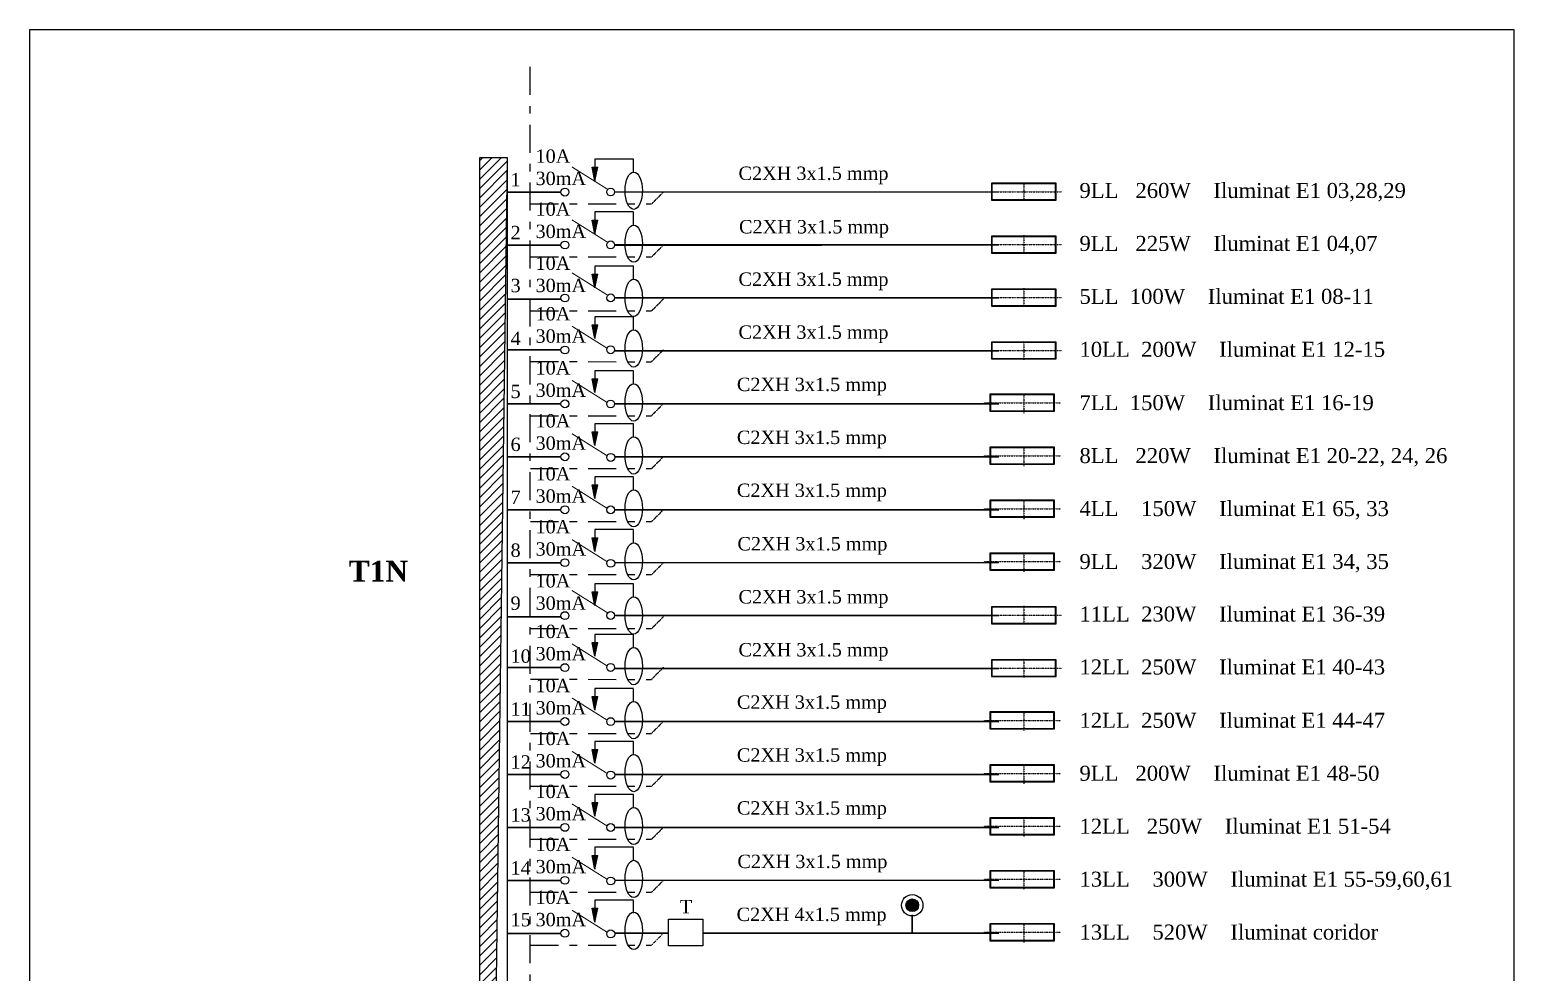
# Model space of a CAD drawing. Header units: inches. Extents: x -369701 to 85886, y 28217 to 66726.
# Drawn here: x -187426 to -173410, y 43393 to 52296 of the extents above; entities that cross this region are included whole.
import ezdxf

# ---------------------------------------------------------------- set-up
doc = ezdxf.new("R2010")
doc.units = ezdxf.units.IN
doc.header["$MEASUREMENT"] = 0
for name, pattern in [('DASHDOTX2', [50.8, 25.4, -12.7, 0, -12.7]), ('DOUBLE_DASHED', [1.093611, 0.529167, -0.211667, 0.141111, -0.211667]), ('VERDECKT2_S2', [0.135, 0.1, -0.035])]:
    doc.linetypes.add(name, pattern=pattern)
doc.layers.add('Circuite', color=7, linetype='Continuous', lineweight=25)
doc.layers.add('circuite iluminat normal', color=7, linetype='Continuous')
doc.layers.add('ELECTRICAL', color=7, linetype='Continuous')
doc.styles.get("Standard").update_dxf_attribs({"font": 'arial.ttf'})

msp = doc.modelspace()

# ---------------------------------------------------------------- hatches: boundary and pattern name
at = {"layer": 'Circuite'}
h = msp.add_hatch(dxfattribs=at)
h.set_pattern_fill('ANSI31', color=256, scale=500, style=0)
h.set_pattern_definition([(45, (-1813860.424, -1287234.07), (-44.1941738, 44.1941738), [])])
h.paths.add_polyline_path([(-182918, 51090), (-183177, 51090), (-183177, 40661), (-183057, 40661)])
h.paths.add_polyline_path([(-183057, 40661), (-183177, 40661), (-183177, 31641)])
at = {"layer": 'Circuite', "linetype": 'Continuous'}
h = msp.add_hatch(color=256, dxfattribs=at)
h.paths.add_polyline_path([(-182089, 50868), (-182089, 50998), (-182116, 50998)])
h.paths.add_polyline_path([(-182063, 50998), (-182089, 50998), (-182089, 50868)])
h = msp.add_hatch(color=256, dxfattribs=at)
h.paths.add_polyline_path([(-182089, 50868), (-182089, 50998), (-182116, 50998)])
h.paths.add_polyline_path([(-182063, 50998), (-182089, 50998), (-182089, 50868)])
h = msp.add_hatch(color=256, dxfattribs=at)
h.paths.add_polyline_path([(-182089, 50368), (-182089, 50498), (-182116, 50498)])
h.paths.add_polyline_path([(-182063, 50498), (-182089, 50498), (-182089, 50368)])
h = msp.add_hatch(color=256, dxfattribs=at)
h.paths.add_polyline_path([(-182089, 50368), (-182089, 50498), (-182116, 50498)])
h.paths.add_polyline_path([(-182063, 50498), (-182089, 50498), (-182089, 50368)])
h = msp.add_hatch(color=256, dxfattribs=at)
h.paths.add_polyline_path([(-182089, 49858), (-182089, 49987), (-182116, 49987)])
h.paths.add_polyline_path([(-182063, 49987), (-182089, 49987), (-182089, 49858)])
h = msp.add_hatch(color=256, dxfattribs=at)
h.paths.add_polyline_path([(-182089, 49858), (-182089, 49987), (-182116, 49987)])
h.paths.add_polyline_path([(-182063, 49987), (-182089, 49987), (-182089, 49858)])
h = msp.add_hatch(color=256, dxfattribs=at)
h.paths.add_polyline_path([(-182089, 49379), (-182089, 49509), (-182116, 49509)])
h.paths.add_polyline_path([(-182063, 49509), (-182089, 49509), (-182089, 49379)])
h = msp.add_hatch(color=256, dxfattribs=at)
h.paths.add_polyline_path([(-182089, 49379), (-182089, 49509), (-182116, 49509)])
h.paths.add_polyline_path([(-182063, 49509), (-182089, 49509), (-182089, 49379)])
h = msp.add_hatch(color=256, dxfattribs=at)
h.paths.add_polyline_path([(-182089, 48868), (-182089, 48998), (-182116, 48998)])
h.paths.add_polyline_path([(-182063, 48998), (-182089, 48998), (-182089, 48868)])
h = msp.add_hatch(color=256, dxfattribs=at)
h.paths.add_polyline_path([(-182089, 48868), (-182089, 48998), (-182116, 48998)])
h.paths.add_polyline_path([(-182063, 48998), (-182089, 48998), (-182089, 48868)])
h = msp.add_hatch(color=256, dxfattribs=at)
h.paths.add_polyline_path([(-182089, 48368), (-182089, 48498), (-182116, 48498)])
h.paths.add_polyline_path([(-182063, 48498), (-182089, 48498), (-182089, 48368)])
h = msp.add_hatch(color=256, dxfattribs=at)
h.paths.add_polyline_path([(-182090, 48368), (-182090, 48498), (-182116, 48498)])
h.paths.add_polyline_path([(-182063, 48498), (-182090, 48498), (-182090, 48368)])
h = msp.add_hatch(color=256, dxfattribs=at)
h.paths.add_polyline_path([(-182090, 47868), (-182090, 47998), (-182116, 47998)])
h.paths.add_polyline_path([(-182063, 47998), (-182090, 47998), (-182090, 47868)])
h = msp.add_hatch(color=256, dxfattribs=at)
h.paths.add_polyline_path([(-182090, 47868), (-182090, 47998), (-182116, 47998)])
h.paths.add_polyline_path([(-182063, 47998), (-182090, 47998), (-182090, 47868)])
h = msp.add_hatch(color=256, dxfattribs=at)
h.paths.add_polyline_path([(-182090, 47368), (-182090, 47498), (-182116, 47498)])
h.paths.add_polyline_path([(-182063, 47498), (-182090, 47498), (-182090, 47368)])
h = msp.add_hatch(color=256, dxfattribs=at)
h.paths.add_polyline_path([(-182090, 47368), (-182090, 47498), (-182116, 47498)])
h.paths.add_polyline_path([(-182063, 47498), (-182090, 47498), (-182090, 47368)])
h = msp.add_hatch(color=256, dxfattribs=at)
h.paths.add_polyline_path([(-182089, 46858), (-182089, 46987), (-182116, 46987)])
h.paths.add_polyline_path([(-182063, 46987), (-182089, 46987), (-182089, 46858)])
h = msp.add_hatch(color=256, dxfattribs=at)
h.paths.add_polyline_path([(-182089, 46858), (-182089, 46987), (-182116, 46987)])
h.paths.add_polyline_path([(-182063, 46987), (-182089, 46987), (-182089, 46858)])
h = msp.add_hatch(color=256, dxfattribs=at)
h.paths.add_polyline_path([(-182089, 46379), (-182089, 46509), (-182116, 46509)])
h.paths.add_polyline_path([(-182063, 46509), (-182089, 46509), (-182089, 46379)])
h = msp.add_hatch(color=256, dxfattribs=at)
h.paths.add_polyline_path([(-182089, 46379), (-182089, 46509), (-182116, 46509)])
h.paths.add_polyline_path([(-182063, 46509), (-182089, 46509), (-182089, 46379)])
h = msp.add_hatch(color=256, dxfattribs=at)
h.paths.add_polyline_path([(-182089, 45868), (-182089, 45998), (-182116, 45998)])
h.paths.add_polyline_path([(-182063, 45998), (-182089, 45998), (-182089, 45868)])
h = msp.add_hatch(color=256, dxfattribs=at)
h.paths.add_polyline_path([(-182089, 45868), (-182089, 45998), (-182116, 45998)])
h.paths.add_polyline_path([(-182063, 45998), (-182089, 45998), (-182089, 45868)])
h = msp.add_hatch(color=256, dxfattribs=at)
h.paths.add_polyline_path([(-182089, 45368), (-182089, 45498), (-182116, 45498)])
h.paths.add_polyline_path([(-182063, 45498), (-182089, 45498), (-182089, 45368)])
h = msp.add_hatch(color=256, dxfattribs=at)
h.paths.add_polyline_path([(-182090, 45368), (-182090, 45498), (-182116, 45498)])
h.paths.add_polyline_path([(-182063, 45498), (-182090, 45498), (-182090, 45368)])
h = msp.add_hatch(color=256, dxfattribs=at)
h.paths.add_polyline_path([(-182090, 44868), (-182090, 44998), (-182116, 44998)])
h.paths.add_polyline_path([(-182063, 44998), (-182090, 44998), (-182090, 44868)])
h = msp.add_hatch(color=256, dxfattribs=at)
h.paths.add_polyline_path([(-182090, 44868), (-182090, 44998), (-182116, 44998)])
h.paths.add_polyline_path([(-182063, 44998), (-182090, 44998), (-182090, 44868)])
h = msp.add_hatch(color=256, dxfattribs=at)
h.paths.add_polyline_path([(-182090, 44368), (-182090, 44498), (-182116, 44498)])
h.paths.add_polyline_path([(-182063, 44498), (-182090, 44498), (-182090, 44368)])
h = msp.add_hatch(color=256, dxfattribs=at)
h.paths.add_polyline_path([(-182090, 44368), (-182090, 44498), (-182116, 44498)])
h.paths.add_polyline_path([(-182063, 44498), (-182090, 44498), (-182090, 44368)])
at = {"layer": 'Circuite'}
msp.add_hatch(color=256, dxfattribs=at).paths.add_polyline_path([(-179034, 44027, 1), (-179153, 44027, 1)])
at = {"layer": 'Circuite', "linetype": 'Continuous'}
h = msp.add_hatch(color=256, dxfattribs=at)
h.paths.add_polyline_path([(-182090, 43868), (-182090, 43998), (-182116, 43998)])
h.paths.add_polyline_path([(-182063, 43998), (-182090, 43998), (-182090, 43868)])
h = msp.add_hatch(color=256, dxfattribs=at)
h.paths.add_polyline_path([(-182090, 43868), (-182090, 43998), (-182116, 43998)])
h.paths.add_polyline_path([(-182063, 43998), (-182090, 43998), (-182090, 43868)])

# ---------------------------------------------------------------- linework, layer by layer
at = {"color": 1, "linetype": 'DASHDOTX2', "ltscale": 0.05}
for p, q in [((-178403, 50766), (-177680, 50766)), ((-178041, 50854), (-178041, 50678)), ((-178041, 50354), (-178041, 50178)), ((-178403, 50266), (-177680, 50266)), ((-178403, 49766), (-177680, 49766)), ((-178041, 49854), (-178041, 49678)), ((-178041, 49354), (-178041, 49178)), ((-178403, 49266), (-177680, 49266)), ((-178041, 48850), (-178041, 48674)), ((-178418, 48772), (-177695, 48772)), ((-178418, 48272), (-177695, 48272)), ((-178041, 48350), (-178041, 48174)), ((-178041, 47850), (-178041, 47674)), ((-178418, 47772), (-177695, 47772)), ((-178418, 47272), (-177695, 47272)), ((-178041, 47350), (-178041, 47174)), ((-178041, 46854), (-178041, 46678)), ((-178403, 46766), (-177680, 46766)), ((-178403, 46266), (-177680, 46266)), ((-178041, 46354), (-178041, 46178)), ((-178041, 45850), (-178041, 45674)), ((-178418, 45772), (-177695, 45772)), ((-178418, 45272), (-177695, 45272)), ((-178041, 45350), (-178041, 45174)), ((-178041, 44850), (-178041, 44674)), ((-178418, 44772), (-177695, 44772)), ((-178041, 44350), (-178041, 44174)), ((-178418, 44272), (-177695, 44272)), ((-178418, 43772), (-177695, 43772)), ((-178041, 43850), (-178041, 43674))]:
    msp.add_line(p, q, dxfattribs=at)
for points in [[(-178346, 50686), (-177736, 50686), (-177736, 50846), (-178346, 50846)], [(-178341, 50691), (-177741, 50691), (-177741, 50841), (-178341, 50841)], [(-178346, 50186), (-177736, 50186), (-177736, 50346), (-178346, 50346)], [(-178341, 50191), (-177741, 50191), (-177741, 50341), (-178341, 50341)], [(-178346, 49686), (-177736, 49686), (-177736, 49846), (-178346, 49846)], [(-178341, 49691), (-177741, 49691), (-177741, 49841), (-178341, 49841)], [(-178346, 49186), (-177736, 49186), (-177736, 49346), (-178346, 49346)], [(-178341, 49191), (-177741, 49191), (-177741, 49341), (-178341, 49341)], [(-178361, 48692), (-177751, 48692), (-177751, 48852), (-178361, 48852)], [(-178356, 48697), (-177756, 48697), (-177756, 48847), (-178356, 48847)], [(-178361, 48192), (-177751, 48192), (-177751, 48352), (-178361, 48352)], [(-178356, 48197), (-177756, 48197), (-177756, 48347), (-178356, 48347)], [(-178361, 47692), (-177751, 47692), (-177751, 47852), (-178361, 47852)], [(-178356, 47697), (-177756, 47697), (-177756, 47847), (-178356, 47847)], [(-178361, 47192), (-177751, 47192), (-177751, 47352), (-178361, 47352)], [(-178356, 47197), (-177756, 47197), (-177756, 47347), (-178356, 47347)], [(-178346, 46686), (-177736, 46686), (-177736, 46846), (-178346, 46846)], [(-178341, 46691), (-177741, 46691), (-177741, 46841), (-178341, 46841)], [(-178346, 46186), (-177736, 46186), (-177736, 46346), (-178346, 46346)], [(-178341, 46191), (-177741, 46191), (-177741, 46341), (-178341, 46341)], [(-178361, 45692), (-177751, 45692), (-177751, 45852), (-178361, 45852)], [(-178356, 45697), (-177756, 45697), (-177756, 45847), (-178356, 45847)], [(-178361, 45192), (-177751, 45192), (-177751, 45352), (-178361, 45352)], [(-178356, 45197), (-177756, 45197), (-177756, 45347), (-178356, 45347)], [(-178361, 44692), (-177751, 44692), (-177751, 44852), (-178361, 44852)], [(-178356, 44697), (-177756, 44697), (-177756, 44847), (-178356, 44847)], [(-178361, 44192), (-177751, 44192), (-177751, 44352), (-178361, 44352)], [(-178356, 44197), (-177756, 44197), (-177756, 44347), (-178356, 44347)], [(-178361, 43692), (-177751, 43692), (-177751, 43852), (-178361, 43852)], [(-178356, 43697), (-177756, 43697), (-177756, 43847), (-178356, 43847)]]:
    msp.add_lwpolyline(points, close=True)
at = {"layer": 'Circuite', "linetype": 'DOUBLE_DASHED', "ltscale": 500}
msp.add_line((-182705, 51945), (-182705, 31480), dxfattribs=at)
at = {"layer": 'Circuite', "linetype": 'Continuous'}
for p, q in [((-182089, 51074), (-182089, 50868)), ((-181726, 51074), (-182089, 51074)), ((-181725, 50952), (-181725, 51072)), ((-182116, 50998), (-182063, 50998)), ((-182089, 50868), (-182116, 50998)), ((-182116, 50998), (-182063, 50998)), ((-182089, 50868), (-182063, 50998)), ((-182089, 50868), (-182063, 50998)), ((-182116, 50498), (-182063, 50498)), ((-182089, 50368), (-182116, 50498)), ((-182116, 50498), (-182063, 50498)), ((-182089, 50574), (-182089, 50368)), ((-181726, 50574), (-182089, 50574)), ((-182089, 50368), (-182063, 50498)), ((-182089, 50368), (-182063, 50498)), ((-181725, 50452), (-181725, 50572)), ((-182089, 50063), (-182089, 49857)), ((-181726, 50063), (-182089, 50063)), ((-181725, 49941), (-181725, 50062)), ((-182116, 49987), (-182063, 49987)), ((-182089, 49858), (-182116, 49987)), ((-182116, 49987), (-182063, 49987)), ((-182089, 49858), (-182063, 49987)), ((-182089, 49858), (-182063, 49987)), ((-182116, 49509), (-182063, 49509)), ((-182089, 49379), (-182116, 49509)), ((-182116, 49509), (-182063, 49509)), ((-182089, 49584), (-182089, 49379)), ((-181726, 49584), (-182089, 49584)), ((-182089, 49379), (-182063, 49509)), ((-182089, 49379), (-182063, 49509)), ((-181725, 49463), (-181725, 49583)), ((-182089, 49074), (-182089, 48868)), ((-181726, 49074), (-182089, 49074)), ((-181726, 48952), (-181726, 49072)), ((-182116, 48998), (-182063, 48998)), ((-182089, 48868), (-182116, 48998)), ((-182116, 48998), (-182063, 48998)), ((-182089, 48868), (-182063, 48998)), ((-182089, 48868), (-182063, 48998)), ((-182116, 48498), (-182063, 48498)), ((-182090, 48368), (-182116, 48498)), ((-182116, 48498), (-182063, 48498)), ((-182090, 48574), (-182090, 48368)), ((-181726, 48574), (-182090, 48574)), ((-182090, 48368), (-182063, 48498)), ((-182089, 48368), (-182063, 48498)), ((-181726, 48452), (-181726, 48572)), ((-182116, 47998), (-182063, 47998)), ((-182090, 47868), (-182116, 47998)), ((-182116, 47998), (-182063, 47998)), ((-182090, 48074), (-182090, 47868)), ((-181726, 48074), (-182090, 48074)), ((-182090, 47868), (-182063, 47998)), ((-182090, 47868), (-182063, 47998)), ((-181726, 47952), (-181726, 48072)), ((-182090, 47574), (-182090, 47368)), ((-181726, 47574), (-182090, 47574)), ((-181726, 47452), (-181726, 47572)), ((-182116, 47498), (-182063, 47498)), ((-182090, 47368), (-182116, 47498)), ((-182116, 47498), (-182063, 47498)), ((-182090, 47368), (-182063, 47498)), ((-182090, 47368), (-182063, 47498)), ((-182116, 46987), (-182063, 46987)), ((-182089, 46858), (-182116, 46987)), ((-182116, 46987), (-182063, 46987)), ((-182089, 47063), (-182089, 46857)), ((-181726, 47063), (-182089, 47063)), ((-182089, 46858), (-182063, 46987)), ((-182089, 46858), (-182063, 46987)), ((-181725, 46941), (-181725, 47062)), ((-182089, 46584), (-182089, 46379)), ((-181726, 46584), (-182089, 46584)), ((-181725, 46463), (-181725, 46583)), ((-182116, 46509), (-182063, 46509)), ((-182089, 46379), (-182116, 46509)), ((-182116, 46509), (-182063, 46509)), ((-182089, 46379), (-182063, 46509)), ((-182089, 46379), (-182063, 46509)), ((-182116, 45998), (-182063, 45998)), ((-182089, 45868), (-182116, 45998)), ((-182116, 45998), (-182063, 45998)), ((-182089, 46074), (-182089, 45868)), ((-181726, 46074), (-182089, 46074)), ((-182089, 45868), (-182063, 45998)), ((-182089, 45868), (-182063, 45998)), ((-181726, 45952), (-181726, 46072)), ((-182090, 45574), (-182090, 45368)), ((-181726, 45574), (-182090, 45574)), ((-181726, 45452), (-181726, 45572)), ((-182116, 45498), (-182063, 45498)), ((-182090, 45368), (-182116, 45498)), ((-182116, 45498), (-182063, 45498)), ((-182090, 45368), (-182063, 45498)), ((-182089, 45368), (-182063, 45498)), ((-182116, 44998), (-182063, 44998)), ((-182090, 44868), (-182116, 44998)), ((-182116, 44998), (-182063, 44998)), ((-182090, 45074), (-182090, 44868)), ((-181726, 45074), (-182090, 45074)), ((-182090, 44868), (-182063, 44998)), ((-182090, 44868), (-182063, 44998)), ((-181726, 44952), (-181726, 45072)), ((-182090, 44574), (-182090, 44368)), ((-181726, 44574), (-182090, 44574)), ((-181726, 44452), (-181726, 44572)), ((-182116, 44498), (-182063, 44498)), ((-182090, 44368), (-182116, 44498)), ((-182116, 44498), (-182063, 44498)), ((-182090, 44368), (-182063, 44498)), ((-182090, 44368), (-182063, 44498)), ((-182090, 44074), (-182090, 43868)), ((-181726, 44074), (-182090, 44074)), ((-181726, 43952), (-181726, 44072)), ((-182116, 43998), (-182063, 43998)), ((-182090, 43868), (-182116, 43998)), ((-182116, 43998), (-182063, 43998)), ((-182090, 43868), (-182063, 43998)), ((-182090, 43868), (-182063, 43998))]:
    msp.add_line(p, q, dxfattribs=at)
msp.add_lwpolyline([(-173410, 28226), (-173410, 52296), (-187426, 52296), (-187426, 28226)], close=True, dxfattribs=at)
at = {"layer": 'Circuite'}
for radius in [101, 59.9]:
    msp.add_circle((-179094, 44027), radius, dxfattribs=at)
at = {"layer": 'Circuite', "linetype": 'Continuous'}
for centre in [(-181723, 50775), (-181723, 50275), (-181723, 49764), (-181723, 49285), (-181723, 48775), (-181723, 48275), (-181723, 47775), (-181723, 47275), (-181723, 46764), (-181723, 46285), (-181723, 45775), (-181723, 45275), (-181723, 44775), (-181723, 44275), (-181723, 43785)]:
    msp.add_ellipse(centre, major_axis=(0, 176), ratio=0.466655, dxfattribs=at)
at = {"layer": 'circuite iluminat normal'}
for points in [[(-183177, 51090), (-182918, 51090), (-182918, 31641), (-183177, 31641)], [(-181394, 43896), (-181072, 43896), (-181072, 43643), (-181394, 43643)]]:
    msp.add_lwpolyline(points, close=True, dxfattribs=at)
at = {"layer": 'circuite iluminat normal', "linetype": 'VERDECKT2_S2', "ltscale": 2000, "const_width": 15}
msp.add_lwpolyline([(-179095, 43762, 0.001415), (-179095, 43939)], format="xyb", dxfattribs=at)
at = {"layer": 'ELECTRICAL', "linetype": 'Continuous'}
msp.add_line((-182918, 51090), (-183177, 31641), dxfattribs=at)
at = {"layer": 'ELECTRICAL', "linetype": 'DOUBLE_DASHED'}
for p, q in [((-181555, 50650), (-181442, 50763)), ((-181555, 50150), (-181442, 50263)), ((-181555, 49639), (-181442, 49752)), ((-181555, 49160), (-181442, 49274)), ((-181555, 48650), (-181442, 48763)), ((-181555, 48150), (-181442, 48263)), ((-181555, 47650), (-181442, 47763)), ((-181555, 47150), (-181442, 47263)), ((-181555, 46639), (-181442, 46752)), ((-181555, 46160), (-181442, 46274)), ((-181555, 45650), (-181442, 45763)), ((-181555, 45150), (-181442, 45263)), ((-181555, 44650), (-181442, 44763)), ((-181555, 44150), (-181442, 44263)), ((-181555, 43650), (-181442, 43763))]:
    msp.add_line(p, q, dxfattribs=at)
at = {"layer": 'ELECTRICAL', "linetype": 'DOUBLE_DASHED', "ltscale": 500}
for p, q in [((-182699, 50650), (-181555, 50650)), ((-182699, 50150), (-181555, 50150)), ((-182699, 49639), (-181555, 49639)), ((-182699, 49161), (-181555, 49160)), ((-182699, 48650), (-181555, 48650)), ((-182699, 48150), (-181555, 48150)), ((-182699, 47651), (-181708, 47651)), ((-182699, 47650), (-181555, 47650)), ((-182699, 47150), (-181555, 47150)), ((-182699, 46639), (-181555, 46639)), ((-182699, 46161), (-181555, 46160)), ((-182699, 45650), (-181555, 45650)), ((-182699, 45150), (-181555, 45150)), ((-182699, 44651), (-181708, 44651)), ((-182699, 44650), (-181555, 44650)), ((-182699, 44150), (-181555, 44150)), ((-182699, 43650), (-181555, 43650))]:
    msp.add_line(p, q, dxfattribs=at)
at = {"layer": 'ELECTRICAL', "linetype": 'Continuous', "flags": 128}
for points, const_width in [([(-181971, 50789), (-182307, 51000)], 10.1), ([(-181971, 50789), (-182307, 51000)], 10.1), ([(-182919, 50761), (-182410, 50761)], 15.2), ([(-182919, 50761), (-182410, 50761)], 15.2), ([(-182919, 50761), (-182410, 50761)], 15.2), ([(-182919, 50761), (-182410, 50761)], 15.2), ([(-181905, 50763), (-178275, 50763)], 15.2), ([(-181971, 50289), (-182307, 50500)], 10.1), ([(-181971, 50289), (-182307, 50500)], 10.1), ([(-182919, 50261), (-182410, 50261)], 15.2), ([(-181905, 50263), (-178275, 50263)], 15.2), ([(-181903, 50259), (-179942, 50259)], 15.2), ([(-181971, 49789), (-182307, 50000)], 10.1), ([(-181971, 49789), (-182307, 50000)], 10.1), ([(-182919, 49750), (-182410, 49750)], 15.2), ([(-181905, 49763), (-178275, 49763)], 15.2), ([(-181163, 49763), (-178275, 49763)], 15.2), ([(-181971, 49285), (-182307, 49496)], 10.1), ([(-181971, 49285), (-182307, 49496)], 10.1), ([(-182919, 49271), (-182410, 49271)], 15.2), ([(-181905, 49263), (-178275, 49263)], 15.2), ([(-181163, 49263), (-178275, 49263)], 15.2), ([(-181971, 48773), (-182306, 48984)], 10.1), ([(-181971, 48773), (-182306, 48984)], 10.1), ([(-182919, 48761), (-182410, 48761)], 15.2), ([(-181906, 48762), (-178275, 48762)], 15.2), ([(-181163, 48762), (-178275, 48762)], 15.2), ([(-181970, 48269), (-182306, 48480)], 10.1), ([(-181970, 48269), (-182306, 48480)], 10.1), ([(-182919, 48261), (-182410, 48261)], 15.2), ([(-181906, 48262), (-178275, 48262)], 15.2), ([(-181163, 48262), (-178275, 48262)], 15.2), ([(-181971, 47773), (-182306, 47984)], 10.1), ([(-181971, 47773), (-182306, 47984)], 10.1), ([(-182919, 47761), (-182410, 47761)], 15.2), ([(-181906, 47762), (-178275, 47762)], 15.2), ([(-181163, 47762), (-178275, 47762)], 15.2), ([(-181970, 47269), (-182306, 47480)], 10.1), ([(-181970, 47269), (-182306, 47480)], 10.1), ([(-182919, 47261), (-182410, 47261)], 15.2), ([(-181906, 47262), (-178275, 47262)], 15.2), ([(-181163, 47262), (-178275, 47262)], 15.2), ([(-181971, 46789), (-182307, 47000)], 10.1), ([(-181971, 46789), (-182307, 47000)], 10.1), ([(-182919, 46750), (-182410, 46750)], 15.2), ([(-181905, 46763), (-178275, 46763)], 15.2), ([(-181163, 46763), (-178275, 46763)], 15.2), ([(-181971, 46285), (-182307, 46496)], 10.1), ([(-181971, 46285), (-182307, 46496)], 10.1), ([(-182919, 46271), (-182410, 46271)], 15.2), ([(-181905, 46263), (-178275, 46263)], 15.2), ([(-181163, 46263), (-178275, 46263)], 15.2), ([(-181971, 45773), (-182306, 45984)], 10.1), ([(-181971, 45773), (-182306, 45984)], 10.1), ([(-182919, 45761), (-182410, 45761)], 15.2), ([(-181906, 45762), (-178275, 45762)], 15.2), ([(-181163, 45762), (-178275, 45762)], 15.2), ([(-181970, 45269), (-182306, 45480)], 10.1), ([(-181970, 45269), (-182306, 45480)], 10.1), ([(-182919, 45261), (-182410, 45261)], 15.2), ([(-181906, 45262), (-178275, 45262)], 15.2), ([(-181163, 45262), (-178275, 45262)], 15.2), ([(-181971, 44773), (-182306, 44984)], 10.1), ([(-181971, 44773), (-182306, 44984)], 10.1), ([(-182919, 44761), (-182410, 44761)], 15.2), ([(-181906, 44762), (-178275, 44762)], 15.2), ([(-181163, 44762), (-178275, 44762)], 15.2), ([(-181970, 44269), (-182306, 44480)], 10.1), ([(-181970, 44269), (-182306, 44480)], 10.1), ([(-182919, 44261), (-182410, 44261)], 15.2), ([(-181906, 44262), (-178275, 44262)], 15.2), ([(-181163, 44262), (-178275, 44262)], 15.2), ([(-181970, 43769), (-182306, 43980)], 10.1), ([(-181970, 43769), (-182306, 43980)], 10.1), ([(-182919, 43761), (-182410, 43761)], 15.2), ([(-181906, 43762), (-181394, 43762)], 15.2), ([(-181072, 43762), (-178275, 43762)], 15.2), ([(-181072, 43762), (-178275, 43762)], 15.2)]:
    msp.add_lwpolyline(points, dxfattribs=dict(at, const_width=const_width))
at = {"layer": 'ELECTRICAL', "linetype": 'Continuous'}
for centre in [(-182373, 50762), (-182373, 50762), (-181941, 50763), (-182373, 50262), (-182373, 50262), (-181941, 50263), (-182373, 49762), (-182373, 49762), (-181941, 49763), (-182373, 49271), (-181941, 49273), (-182373, 48762), (-181941, 48761), (-182373, 48262), (-181940, 48256), (-182373, 47762), (-181941, 47761), (-182373, 47262), (-181940, 47256), (-182373, 46762), (-182373, 46762), (-181941, 46763), (-182373, 46271), (-181941, 46273), (-182373, 45762), (-181941, 45761), (-182373, 45262), (-181940, 45256), (-182373, 44762), (-181941, 44761), (-182373, 44262), (-181940, 44256), (-182373, 43762), (-181940, 43756)]:
    msp.add_circle(centre, 37.2, dxfattribs=at)

# ---------------------------------------------------------------- texts
at = {"layer": 'Circuite', "linetype": 'Continuous', "char_height": 126.25, "width": 407.03, "attachment_point": 1}
for s, insert in [('{\\fTimes New Roman|b0|i0|c0|p18;10A\\P30mA}', (-182650, 51165)), ('{\\fTimes New Roman|b0|i0|c0|p18;10A\\P30mA}', (-182650, 50665)), ('{\\fTimes New Roman|b0|i0|c0|p18;10A\\P30mA}', (-182650, 50154)), ('{\\fTimes New Roman|b0|i0|c0|p18;10A\\P30mA}', (-182650, 49676)), ('{\\fTimes New Roman|b0|i0|c0|p18;10A\\P30mA}', (-182650, 49165)), ('{\\fTimes New Roman|b0|i0|c0|p18;10A\\P30mA}', (-182650, 48665)), ('{\\fTimes New Roman|b0|i0|c0|p18;10A\\P30mA}', (-182650, 48165)), ('{\\fTimes New Roman|b0|i0|c0|p18;10A\\P30mA}', (-182650, 47665)), ('{\\fTimes New Roman|b0|i0|c0|p18;10A\\P30mA}', (-182650, 47154)), ('{\\fTimes New Roman|b0|i0|c0|p18;10A\\P30mA}', (-182650, 46676)), ('{\\fTimes New Roman|b0|i0|c0|p18;10A\\P30mA}', (-182650, 46165)), ('{\\fTimes New Roman|b0|i0|c0|p18;10A\\P30mA}', (-182650, 45665)), ('{\\fTimes New Roman|b0|i0|c0|p18;10A\\P30mA}', (-182650, 45165)), ('{\\fTimes New Roman|b0|i0|c0|p18;10A\\P30mA}', (-182650, 44665)), ('{\\fTimes New Roman|b0|i0|c0|p18;10A\\P30mA}', (-182650, 44165)), ('{\\fTimes New Roman|b0|i0|c0|p18;  T}', (-181383, 44077))]:
    msp.add_mtext(s, dxfattribs=dict(at, insert=insert))
at = {"layer": 'ELECTRICAL', "linetype": 'Continuous', "attachment_point": 1}
for s, insert, char_height, width in [('{\\fTimes New Roman|b0|i0|c0|p18;1}', (-182886, 50943), 126.38, 407.44), ('{\\fTimes New Roman|b0|i0|c0|p18;2}', (-182886, 50443), 126.38, 407.44), ('{\\fTimes New Roman|b0|i0|c0|p18;3}', (-182886, 49943), 126.38, 407.44), ('{\\fTimes New Roman|b0|i0|c0|p18;4}', (-182886, 49443), 126.38, 407.44), ('{\\fTimes New Roman|b0|i0|c0|p18;5}', (-182886, 48943), 126.38, 407.44), ('{\\fTimes New Roman|b0|i0|c0|p18;6}', (-182886, 48443), 126.38, 407.44), ('{\\fTimes New Roman|b0|i0|c0|p18;7}', (-182886, 47943), 126.38, 407.44), ('{\\fTimes New Roman|b0|i0|c0|p18;8}', (-182886, 47443), 126.38, 407.44), ('{\\fTimes New Roman|b1|i0|c0|p18;T1N}', (-184414, 47280), 196.58, 477.25), ('{\\fTimes New Roman|b0|i0|c0|p18;9}', (-182886, 46943), 126.38, 407.44), ('{\\fTimes New Roman|b0|i0|c0|p18;10}', (-182886, 46443), 126.38, 407.44), ('{\\fTimes New Roman|b0|i0|c0|p18;11}', (-182886, 45943), 126.38, 407.44), ('{\\fTimes New Roman|b0|i0|c0|p18;12}', (-182886, 45443), 126.38, 407.44), ('{\\fTimes New Roman|b0|i0|c0|p18;13}', (-182886, 44943), 126.38, 407.44), ('{\\fTimes New Roman|b0|i0|c0|p18;14}', (-182886, 44443), 126.38, 407.44), ('{\\fTimes New Roman|b0|i0|c0|p18;15}', (-182886, 43954), 126.38, 407.44)]:
    msp.add_mtext(s, dxfattribs=dict(at, insert=insert, char_height=char_height, width=width))
at = {"layer": 'ELECTRICAL', "linetype": 'DOUBLE_DASHED', "attachment_point": 1}
for s, insert, char_height, width in [('{\\fTimes New Roman|b0|i0|c0|p18;C2XH 3x1.5 mmp}', (-180734, 51003), 126.38, 2813.98), ('{\\fTimes New Roman|b0|i0|c0|p18;9LL   260W    Iluminat E1 03,28,29}', (-177515, 50848), 141.54, 8555.18), ('{\\fTimes New Roman|b0|i0|c0|p18;C2XH 3x1.5 mmp}', (-180729, 50498), 126.38, 2813.98), ('{\\fTimes New Roman|b0|i0|c0|p18;9LL   225W    Iluminat E1 04,07}', (-177515, 50348), 141.54, 8555.18), ('{\\fTimes New Roman|b0|i0|c0|p18;C2XH 3x1.5 mmp}', (-180734, 50003), 126.38, 2813.98), ('{\\fTimes New Roman|b0|i0|c0|p18;5LL  100W    Iluminat E1 08-11}', (-177515, 49848), 141.54, 8555.18), ('{\\fTimes New Roman|b0|i0|c0|p18;C2XH 3x1.5 mmp}', (-180734, 49503), 126.38, 2813.98), ('{\\fTimes New Roman|b0|i0|c0|p18;10LL  200W    Iluminat E1 12-15}', (-177515, 49348), 141.54, 8555.18), ('{\\fTimes New Roman|b0|i0|c0|p18;C2XH 3x1.5 mmp}', (-180749, 49009), 126.38, 2813.98), ('{\\fTimes New Roman|b0|i0|c0|p18;7LL  150W    Iluminat E1 16-19}', (-177515, 48844), 141.54, 8555.18), ('{\\fTimes New Roman|b0|i0|c0|p18;C2XH 3x1.5 mmp}', (-180749, 48509), 126.38, 2813.98), ('\\pxt18,19;{\\fTimes New Roman|b0|i0|c0|p18;8LL   220W    Iluminat E1 20-22, 24, 26}', (-177515, 48344), 141.54, 8555.18), ('{\\fTimes New Roman|b0|i0|c0|p18;C2XH 3x1.5 mmp}', (-180749, 48009), 126.38, 2813.98), ('{\\fTimes New Roman|b0|i0|c0|p18;4LL    150W    Iluminat E1 65, 33}', (-177515, 47844), 141.54, 8555.18), ('{\\fTimes New Roman|b0|i0|c0|p18;C2XH 3x1.5 mmp}', (-180744, 47504), 126.38, 2813.98), ('{\\fTimes New Roman|b0|i0|c0|p18;9LL    320W    Iluminat E1 34, 35}', (-177515, 47344), 141.54, 8555.18), ('{\\fTimes New Roman|b0|i0|c0|p18;C2XH 3x1.5 mmp}', (-180734, 47003), 126.38, 2813.98), ('{\\fTimes New Roman|b0|i0|c0|p18;11LL  230W    Iluminat E1 36-39}', (-177515, 46848), 141.54, 8555.18), ('{\\fTimes New Roman|b0|i0|c0|p18;C2XH 3x1.5 mmp}', (-180734, 46503), 126.38, 2813.98), ('{\\fTimes New Roman|b0|i0|c0|p18;12LL  250W    Iluminat E1 40-43}', (-177515, 46348), 141.54, 8555.18), ('{\\fTimes New Roman|b0|i0|c0|p18;C2XH 3x1.5 mmp}', (-180749, 46009), 126.38, 2813.98), ('{\\fTimes New Roman|b0|i0|c0|p18;12LL  250W    Iluminat E1 44-47}', (-177515, 45844), 141.54, 8555.18), ('{\\fTimes New Roman|b0|i0|c0|p18;C2XH 3x1.5 mmp}', (-180749, 45509), 126.38, 2813.98), ('\\pxt18,19;{\\fTimes New Roman|b0|i0|c0|p18;9LL   200W    Iluminat E1 48-50}', (-177515, 45344), 141.54, 8555.18), ('{\\fTimes New Roman|b0|i0|c0|p18;C2XH 3x1.5 mmp}', (-180749, 45009), 126.38, 2813.98), ('{\\fTimes New Roman|b0|i0|c0|p18;12LL   250W    Iluminat E1 51-54}', (-177515, 44844), 141.54, 8555.18), ('{\\fTimes New Roman|b0|i0|c0|p18;C2XH 3x1.5 mmp}', (-180744, 44504), 126.38, 2813.98), ('{\\fTimes New Roman|b0|i0|c0|p18;13LL    300W    Iluminat E1 55-59,60,61}', (-177515, 44344), 141.54, 8555.18), ('{\\fTimes New Roman|b0|i0|c0|p18;C2XH 4x1.5 mmp}', (-180752, 44004), 126.38, 2813.98), ('{\\fTimes New Roman|b0|i0|c0|p18;13LL    520W    Iluminat coridor}', (-177515, 43844), 141.54, 8555.18)]:
    msp.add_mtext(s, dxfattribs=dict(at, insert=insert, char_height=char_height, width=width))

doc.saveas('drawing.dxf')
